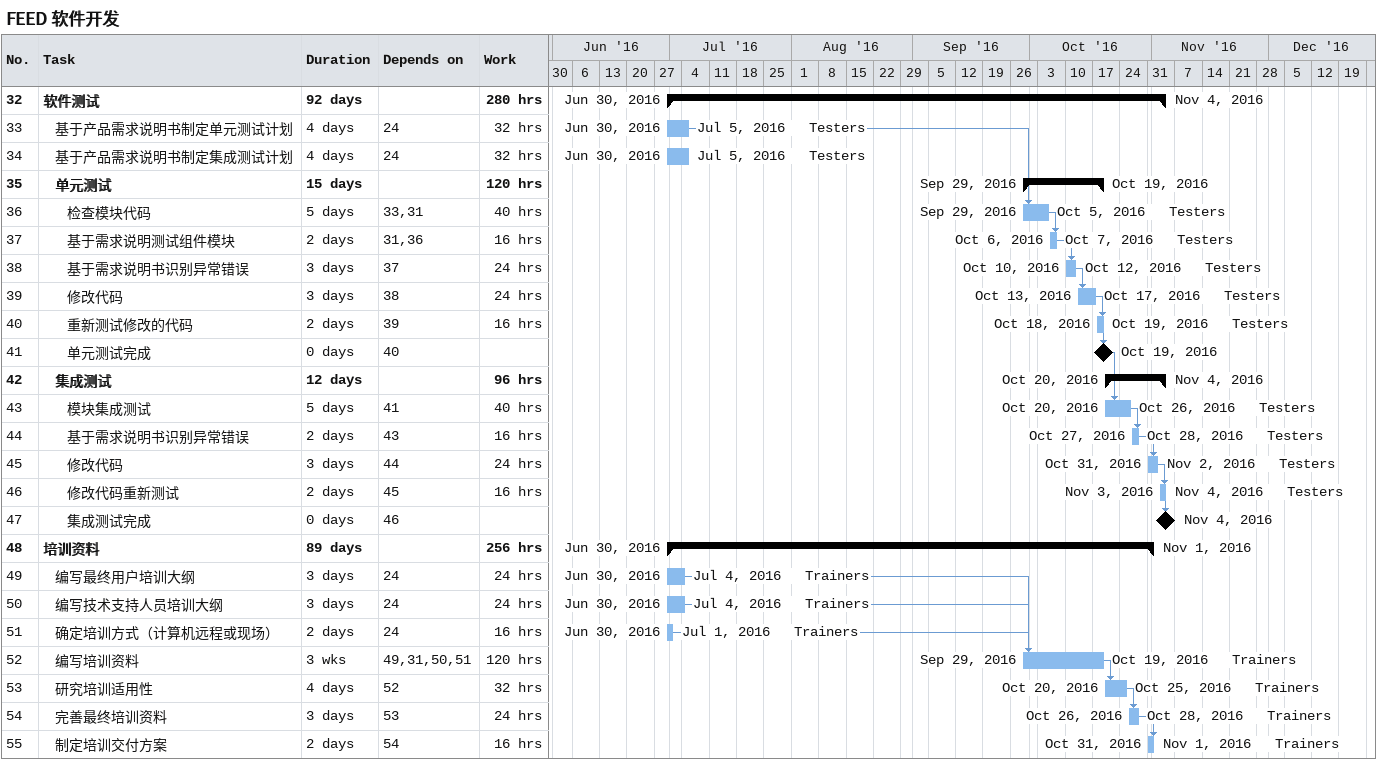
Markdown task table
FEED 软件开发

| ID | Level | Task | Duration | Start | Finish | Predecessors | Resources | Work (h) |
|---|---|---|---|---|---|---|---|---|
| 32 | 1 | **软件测试** | 92d | 2016-06-30 | 2016-11-04 |  |  | 280 |
| 33 | 2 | 基于产品需求说明书制定单元测试计划 | 4d | 2016-06-30 | 2016-07-05 | 24 | Testers | 32 |
| 34 | 2 | 基于产品需求说明书制定集成测试计划 | 4d | 2016-06-30 | 2016-07-05 | 24 | Testers | 32 |
| 35 | 2 | **单元测试** | 15d | 2016-09-29 | 2016-10-19 |  |  | 120 |
| 36 | 3 | 检查模块代码 | 5d | 2016-09-29 | 2016-10-05 | 33, 31 | Testers | 40 |
| 37 | 3 | 基于需求说明测试组件模块 | 2d | 2016-10-06 | 2016-10-07 | 31, 36 | Testers | 16 |
| 38 | 3 | 基于需求说明书识别异常错误 | 3d | 2016-10-10 | 2016-10-12 | 37 | Testers | 24 |
| 39 | 3 | 修改代码 | 3d | 2016-10-13 | 2016-10-17 | 38 | Testers | 24 |
| 40 | 3 | 重新测试修改的代码 | 2d | 2016-10-18 | 2016-10-19 | 39 | Testers | 16 |
| 41 | 3 | 单元测试完成 | 0d | 2016-10-19 | 2016-10-19 | 40 |  |  |
| 42 | 2 | **集成测试** | 12d | 2016-10-20 | 2016-11-04 |  |  | 96 |
| 43 | 3 | 模块集成测试 | 5d | 2016-10-20 | 2016-10-26 | 41 | Testers | 40 |
| 44 | 3 | 基于需求说明书识别异常错误 | 2d | 2016-10-27 | 2016-10-28 | 43 | Testers | 16 |
| 45 | 3 | 修改代码 | 3d | 2016-10-31 | 2016-11-02 | 44 | Testers | 24 |
| 46 | 3 | 修改代码重新测试 | 2d | 2016-11-03 | 2016-11-04 | 45 | Testers | 16 |
| 47 | 3 | 集成测试完成 | 0d | 2016-11-04 | 2016-11-04 | 46 |  |  |
| 48 | 1 | **培训资料** | 89d | 2016-06-30 | 2016-11-01 |  |  | 256 |
| 49 | 2 | 编写最终用户培训大纲 | 3d | 2016-06-30 | 2016-07-04 | 24 | Trainers | 24 |
| 50 | 2 | 编写技术支持人员培训大纲 | 3d | 2016-06-30 | 2016-07-04 | 24 | Trainers | 24 |
| 51 | 2 | 确定培训方式（计算机远程或现场） | 2d | 2016-06-30 | 2016-07-01 | 24 | Trainers | 16 |
| 52 | 2 | 编写培训资料 | 3w | 2016-09-29 | 2016-10-19 | 49, 31, 50, 51 | Trainers | 120 |
| 53 | 2 | 研究培训适用性 | 4d | 2016-10-20 | 2016-10-25 | 52 | Trainers | 32 |
| 54 | 2 | 完善最终培训资料 | 3d | 2016-10-26 | 2016-10-28 | 53 | Trainers | 24 |
| 55 | 2 | 制定培训交付方案 | 2d | 2016-10-31 | 2016-11-01 | 54 | Trainers | 16 |
